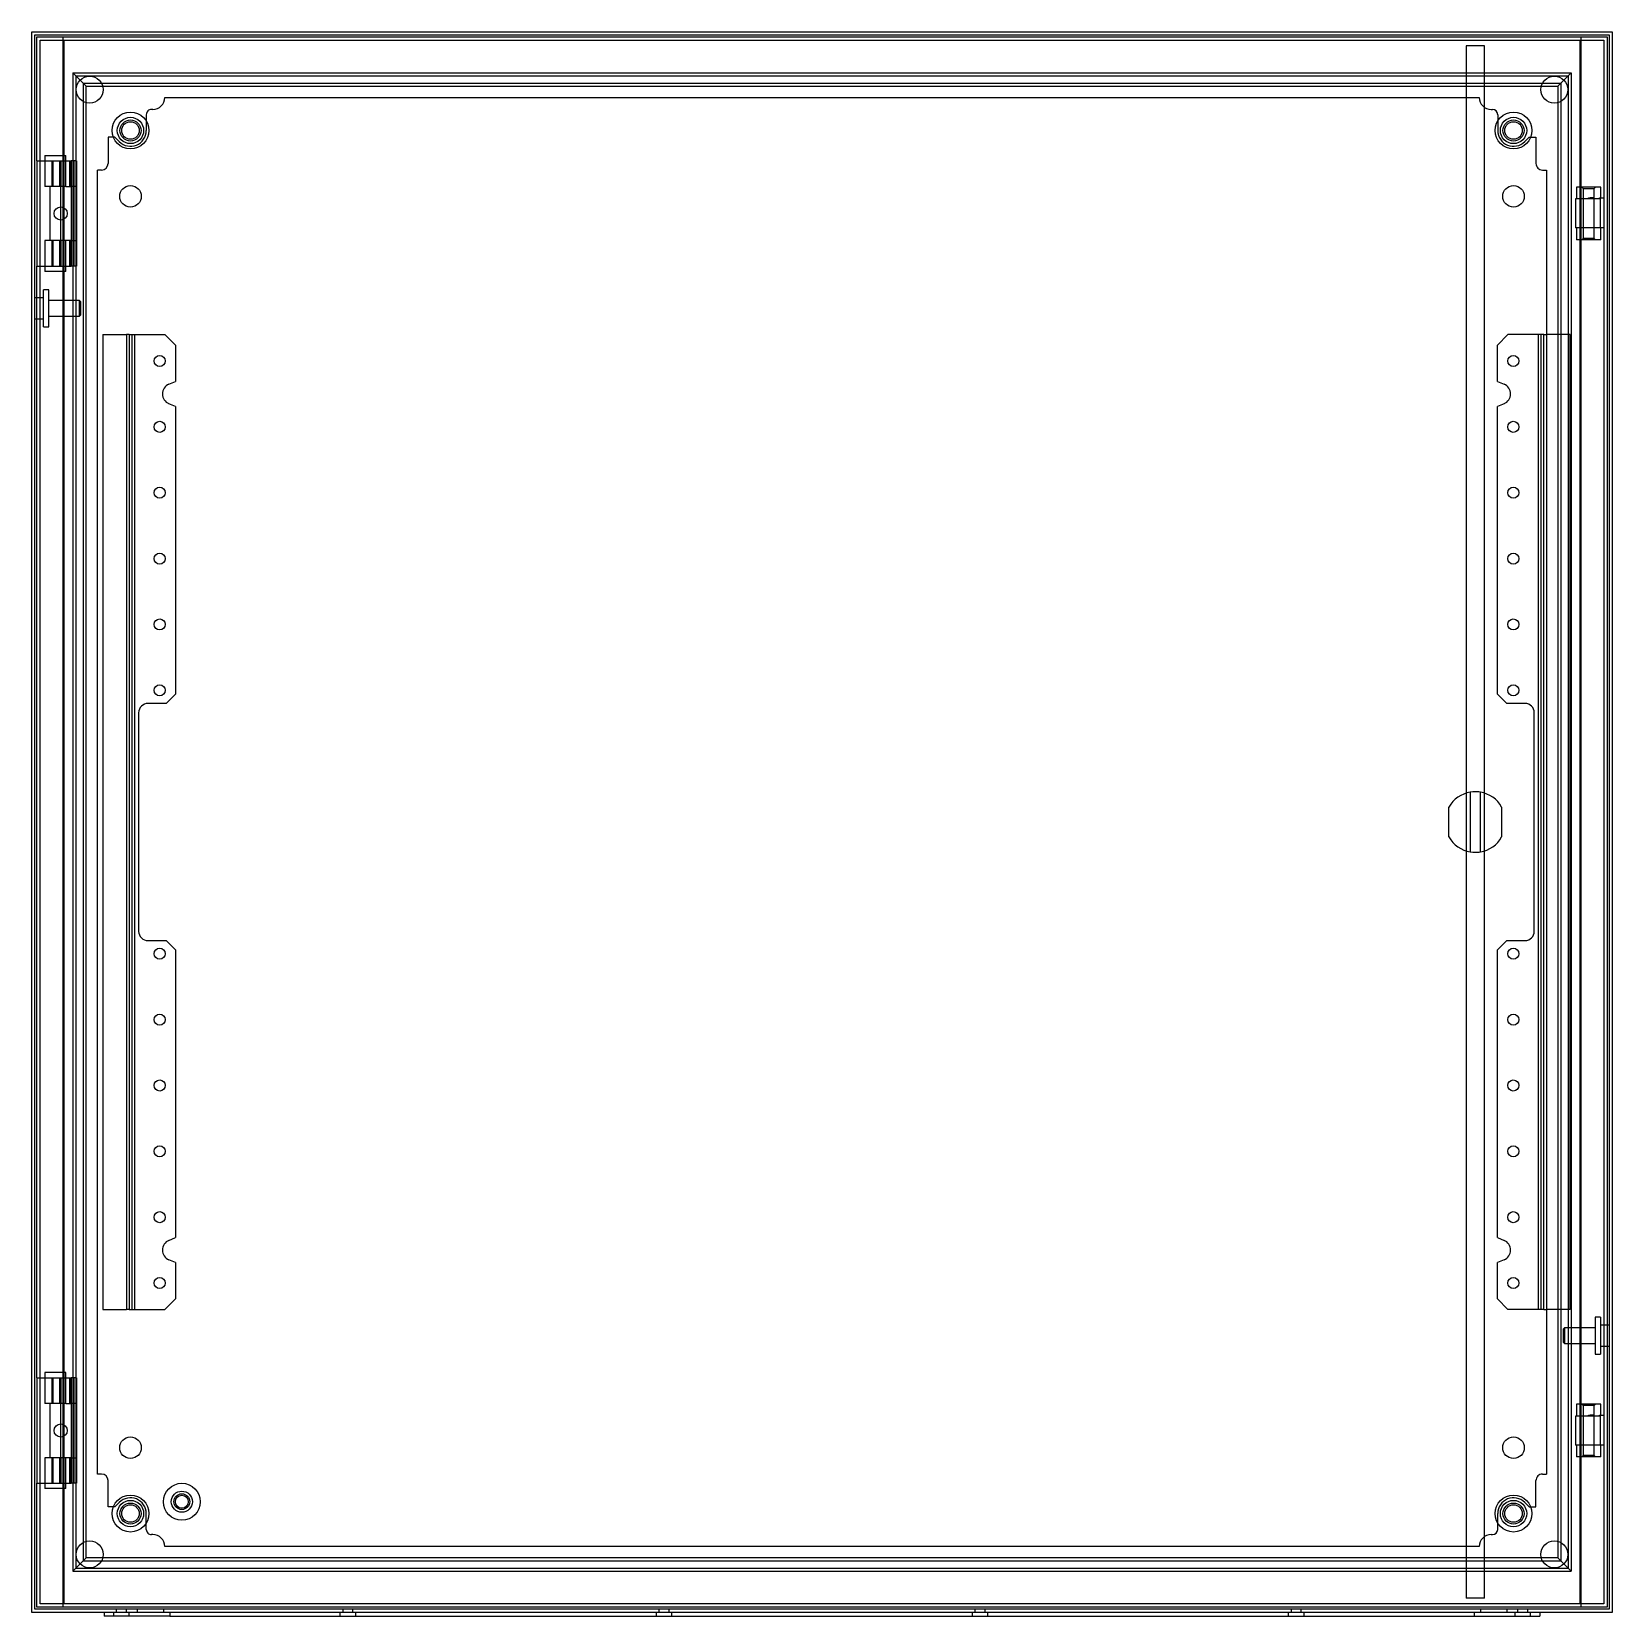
# Model space of a CAD drawing. Extents: x -600 to 0, y -602 to 0.
import ezdxf

# ---------------------------------------------------------------- set-up
doc = ezdxf.new("R2010")
doc.units = 0
doc.layers.add('HIDDEN', color=7, linetype='CONTINUOUS')
doc.layers.add('THICK', color=7, linetype='CONTINUOUS')

msp = doc.modelspace()

# ---------------------------------------------------------------- linework, layer by layer
at = {"layer": 'HIDDEN'}
for p, q in [((-598.8, -1.2), (-1.2, -1.2)), ((-598.8, -598.8), (-598.8, -1.2)), ((-598, -49), (-598, -2)), ((-598, -2), (-2, -2)), ((-596.8, -101), (-596.8, -3.2)), ((-596.8, -3.2), (-3.2, -3.2)), ((-588, -598), (-588, -2)), ((-587.62, -47), (-587.62, -3.2)), ((-48.5, -5.4), (-55.5, -5.4)), ((-55.5, -5.4), (-55.5, -20.72)), ((-48.5, -20.72), (-48.5, -5.4)), ((-12.38, -3.2), (-12.38, -59)), ((-12, -2), (-12, -598)), ((-3.2, -3.2), (-3.2, -491)), ((-2, -2), (-2, -491)), ((-1.2, -1.2), (-1.2, -598.8)), ((-584.39, -15.61), (-581.64, -18.36)), ((-584.39, -15.61), (-55.5, -15.61)), ((-584.39, -15.61), (-584.39, -49)), ((-583.21, -16.79), (-16.79, -16.79)), ((-583.21, -16.79), (-583.21, -583.21)), ((-55.5, -15.61), (-48.5, -15.61)), ((-48.5, -15.61), (-15.61, -15.61)), ((-15.61, -15.61), (-18.36, -18.36)), ((-16.79, -16.79), (-16.79, -583.21)), ((-15.61, -15.61), (-15.61, -492)), ((-581.64, -18.36), (-580.5, -19.5)), ((-580.5, -19.5), (-19.5, -19.5)), ((-580.5, -19.5), (-580.5, -580.5)), ((-580.5, -19.5), (-579.28, -20.72)), ((-573.01, -20.72), (-26.99, -20.72)), ((-55.5, -20.72), (-55.5, -579.28)), ((-48.5, -579.28), (-48.5, -20.72)), ((-19.5, -19.5), (-20.72, -20.72)), ((-18.36, -18.36), (-19.5, -19.5)), ((-19.5, -19.5), (-19.5, -580.5)), ((-579.28, -573.01), (-579.28, -26.99)), ((-554, -29.5), (-554.5, -29.5)), ((-549.5, -25), (-50.5, -25)), ((-46, -29.5), (-45.5, -29.5)), ((-20.72, -26.99), (-20.72, -573.01)), ((-556.5, -31.5), (-556.5, -33.89)), ((-556.5, -33.89), (-556.5, -37.5)), ((-43.5, -31.5), (-43.5, -33.89)), ((-43.5, -33.89), (-43.5, -37.5)), ((-571, -40), (-571, -50)), ((-569.04, -40), (-571, -40)), ((-568.49, -40), (-569.04, -40)), ((-566.74, -41.74), (-568.49, -40)), ((-33.26, -41.74), (-31.51, -40)), ((-31.51, -40), (-30.96, -40)), ((-30.96, -40), (-29, -40)), ((-29, -40), (-29, -50)), ((-595, -47), (-595, -58.7)), ((-595, -47), (-587, -47)), ((-587.62, -49), (-587.62, -47)), ((-587, -58.7), (-587, -47)), ((-598, -49), (-585, -49)), ((-598, -49), (-598, -89)), ((-592.31, -49), (-592.31, -58.7)), ((-591.98, -49), (-591.98, -58.7)), ((-589.5, -49), (-589.5, -58.7)), ((-589, -49), (-589, -58.7)), ((-587.62, -58.7), (-587.62, -49)), ((-585.65, -49), (-585.65, -58.7)), ((-585.33, -49), (-585.33, -58.7)), ((-583, -49), (-585, -49)), ((-585, -49), (-585, -89)), ((-584.39, -49), (-584.39, -58.7)), ((-584, -49), (-584, -89)), ((-583, -49), (-583, -89)), ((-575, -547.5), (-575, -52.5)), ((-573.5, -52.5), (-575, -52.5)), ((-26.5, -52.5), (-25, -52.5)), ((-25, -52.5), (-25, -547.5)), ((-587, -58.7), (-595, -58.7)), ((-593.1, -58.7), (-593.1, -79.3)), ((-588.9, -79.3), (-588.9, -58.7)), ((-587.62, -79.3), (-587.62, -58.7)), ((-587, -58.7), (-585.33, -58.7)), ((-585, -58.7), (-585.33, -58.7)), ((-584, -58.7), (-585, -58.7)), ((-584.39, -58.7), (-584.39, -79.3)), ((-583, -58.7), (-584, -58.7)), ((-4.35, -59), (-13.65, -59)), ((-13.65, -59), (-13.65, -63.5)), ((-12.38, -59), (-12.38, -63.5)), ((-11.6, -59), (-11.1, -59.5)), ((-11.1, -59.5), (-6.9, -59.5)), ((-11.1, -59.5), (-11.1, -78.5)), ((-6.9, -59.5), (-6.4, -59)), ((-6.9, -63.1), (-6.9, -59.5)), ((-4.35, -63.1), (-4.35, -59)), ((-14, -63.5), (-14, -74.5)), ((-4.42, -63.5), (-14, -63.5)), ((-12.38, -63.5), (-12.38, -74.5)), ((-9, -63.5), (-9, -63.1)), ((-9, -63.1), (-8.36, -63.1)), ((-6.9, -63.1), (-8.36, -63.1)), ((-8.36, -63.1), (-8.36, -63.5)), ((-6.9, -78.5), (-6.9, -63.5)), ((-4.8, -63.5), (-4.8, -63.1)), ((-4.8, -63.1), (-3.2, -63.1)), ((-4.42, -74.5), (-4.42, -63.5)), ((-4.42, -74.5), (-14, -74.5)), ((-13.65, -74.5), (-13.65, -79)), ((-12.38, -74.5), (-12.38, -79)), ((-3.2, -74.5), (-4.42, -74.5)), ((-4.35, -79), (-4.35, -74.5)), ((-587, -79.3), (-595, -79.3)), ((-595, -79.3), (-595, -91)), ((-592.31, -79.3), (-592.31, -89)), ((-591.98, -79.3), (-591.98, -89)), ((-589.5, -79.3), (-589.5, -89)), ((-589, -79.3), (-589, -89)), ((-587.62, -89), (-587.62, -79.3)), ((-587, -91), (-587, -79.3)), ((-585.33, -79.3), (-587, -79.3)), ((-585.65, -79.3), (-585.65, -89)), ((-585.33, -79.3), (-585.33, -89)), ((-585.33, -79.3), (-585, -79.3)), ((-585, -79.3), (-584, -79.3)), ((-584.39, -79.3), (-584.39, -89)), ((-584, -79.3), (-583, -79.3)), ((-4.35, -79), (-13.65, -79)), ((-12.38, -79), (-12.38, -492)), ((-11.1, -78.5), (-11.6, -79)), ((-6.9, -78.5), (-11.1, -78.5)), ((-6.4, -79), (-6.9, -78.5)), ((-598, -89), (-585, -89)), ((-598, -101), (-598, -89)), ((-587.62, -91), (-587.62, -89)), ((-583, -89), (-585, -89)), ((-584.39, -89), (-584.39, -102)), ((-587, -91), (-595, -91)), ((-587.62, -102), (-587.62, -91)), ((-595.5, -101), (-598.8, -101)), ((-598, -109), (-598, -101)), ((-596.8, -109), (-596.8, -101)), ((-593.5, -98), (-595.5, -98)), ((-595.5, -105), (-595.5, -98)), ((-593.5, -105), (-593.5, -98)), ((-581.84, -102), (-593.5, -102)), ((-587.62, -108), (-587.62, -102)), ((-584.39, -102), (-584.39, -108)), ((-581.3, -102.54), (-581.84, -102)), ((-581.84, -105), (-581.84, -102)), ((-595.5, -112), (-595.5, -105)), ((-593.5, -112), (-593.5, -105)), ((-593.5, -108), (-581.84, -108)), ((-587.62, -509), (-587.62, -108)), ((-584.39, -108), (-584.39, -511)), ((-581.84, -108), (-581.84, -105)), ((-581.84, -108), (-581.3, -107.46)), ((-581.3, -105), (-581.3, -102.54)), ((-581.3, -107.46), (-581.3, -105)), ((-598.8, -109), (-595.5, -109)), ((-598, -511), (-598, -109)), ((-596.8, -596.8), (-596.8, -109)), ((-595.5, -112), (-593.5, -112)), ((-573, -115), (-573, -485)), ((-573, -115), (-564, -115)), ((-564, -115), (-564, -485)), ((-563, -115), (-564, -115)), ((-563, -115), (-563, -485)), ((-563, -115), (-561, -115)), ((-562, -115), (-562, -485)), ((-561, -115), (-561, -485)), ((-561, -115), (-549.4, -115)), ((-549.4, -115), (-545.4, -119)), ((-545.4, -119), (-545.4, -132.76)), ((-43.6, -119), (-39.6, -115)), ((-43.6, -132.76), (-43.6, -119)), ((-28, -115), (-39.6, -115)), ((-28, -485), (-28, -115)), ((-26, -115), (-28, -115)), ((-27, -485), (-27, -115)), ((-26, -485), (-26, -115)), ((-26, -115), (-25, -115)), ((-20.72, -115), (-25, -115)), ((-16, -115), (-20.72, -115)), ((-16, -485), (-16, -115)), ((-547.93, -133.8), (-545.4, -132.76)), ((-43.6, -132.76), (-41.07, -133.8)), ((-545.4, -142.24), (-547.93, -141.2)), ((-545.4, -142.24), (-545.4, -251.5)), ((-41.07, -141.2), (-43.6, -142.24)), ((-43.6, -251.5), (-43.6, -142.24)), ((-545.4, -251.5), (-548.9, -255)), ((-40.1, -255), (-43.6, -251.5)), ((-559.4, -258.5), (-559.4, -341.5)), ((-548.9, -255), (-555.9, -255)), ((-33.1, -255), (-40.1, -255)), ((-29.6, -341.5), (-29.6, -258.5)), ((-53.96, -288.67), (-53.96, -311.33)), ((-53.94, -288.67), (-53.96, -288.67)), ((-52.92, -288.54), (-53.94, -288.67)), ((-51.79, -288.5), (-52.92, -288.54)), ((-50.63, -288.58), (-51.79, -288.5)), ((-50.04, -288.67), (-50.63, -288.58)), ((-50.04, -311.33), (-50.04, -288.67)), ((-62, -305.68), (-62, -294.32)), ((-42, -294.32), (-42, -305.68)), ((-53.96, -311.33), (-53.93, -311.34)), ((-53.93, -311.34), (-52.83, -311.47)), ((-52.83, -311.47), (-51.67, -311.5)), ((-51.67, -311.5), (-50.58, -311.41)), ((-50.58, -311.41), (-50.04, -311.33)), ((-555.9, -345), (-548.9, -345)), ((-548.9, -345), (-545.4, -348.5)), ((-545.4, -348.5), (-545.4, -457.76)), ((-43.6, -348.5), (-40.1, -345)), ((-43.6, -457.76), (-43.6, -348.5)), ((-40.1, -345), (-33.1, -345)), ((-547.93, -458.8), (-545.4, -457.76)), ((-43.6, -457.76), (-41.07, -458.8)), ((-545.4, -467.24), (-547.93, -466.2)), ((-545.4, -467.24), (-545.4, -481)), ((-41.07, -466.2), (-43.6, -467.24)), ((-43.6, -481), (-43.6, -467.24)), ((-545.4, -481), (-549.4, -485)), ((-39.6, -485), (-43.6, -481)), ((-573, -485), (-564, -485)), ((-563, -485), (-564, -485)), ((-563, -485), (-561, -485)), ((-561, -485), (-549.4, -485)), ((-28, -485), (-39.6, -485)), ((-26, -485), (-28, -485)), ((-26, -485), (-25, -485)), ((-20.72, -485), (-25, -485)), ((-16, -485), (-20.72, -485)), ((-18.16, -492), (-18.7, -492.54)), ((-18.7, -492.54), (-18.7, -497.46)), ((-18.16, -492), (-18.16, -498)), ((-6.5, -492), (-18.16, -492)), ((-15.61, -492), (-15.61, -498)), ((-12.38, -492), (-12.38, -498)), ((-6.5, -488), (-6.5, -502)), ((-4.5, -488), (-6.5, -488)), ((-4.5, -488), (-4.5, -502)), ((-1.2, -491), (-4.5, -491)), ((-3.2, -491), (-3.2, -499)), ((-2, -491), (-2, -499)), ((-18.7, -497.46), (-18.16, -498)), ((-18.16, -498), (-6.5, -498)), ((-15.61, -498), (-15.61, -584.39)), ((-12.38, -498), (-12.38, -521)), ((-4.5, -499), (-1.2, -499)), ((-3.2, -499), (-3.2, -596.8)), ((-2, -499), (-2, -598)), ((-6.5, -502), (-4.5, -502)), ((-598, -511), (-585, -511)), ((-598, -511), (-598, -551)), ((-595, -509), (-595, -520.7)), ((-587, -509), (-595, -509)), ((-592.31, -511), (-592.31, -520.7)), ((-591.98, -511), (-591.98, -520.7)), ((-589.5, -511), (-589.5, -520.7)), ((-589, -511), (-589, -520.7)), ((-587.62, -511), (-587.62, -509)), ((-587.62, -520.7), (-587.62, -511)), ((-587, -520.7), (-587, -509)), ((-585.65, -511), (-585.65, -520.7)), ((-585.33, -511), (-585.33, -520.7)), ((-583, -511), (-585, -511)), ((-585, -511), (-585, -551)), ((-584.39, -511), (-584.39, -520.7)), ((-584, -511), (-584, -551)), ((-583, -511), (-583, -551)), ((-587, -520.7), (-595, -520.7)), ((-593.1, -520.7), (-593.1, -541.3)), ((-588.9, -541.3), (-588.9, -520.7)), ((-587.62, -541.3), (-587.62, -520.7)), ((-587, -520.7), (-585.33, -520.7)), ((-585, -520.7), (-585.33, -520.7)), ((-584, -520.7), (-585, -520.7)), ((-584.39, -520.7), (-584.39, -541.3)), ((-583, -520.7), (-584, -520.7)), ((-4.35, -521), (-13.65, -521)), ((-13.65, -521), (-13.65, -525.5)), ((-12.38, -521), (-12.38, -525.5)), ((-11.6, -521), (-11.1, -521.5)), ((-6.9, -521.5), (-11.1, -521.5)), ((-11.1, -521.5), (-11.1, -540.5)), ((-6.9, -521.5), (-6.4, -521)), ((-6.9, -525.1), (-6.9, -521.5)), ((-4.35, -525.1), (-4.35, -521)), ((-14, -525.5), (-14, -536.5)), ((-4.42, -525.5), (-14, -525.5)), ((-12.38, -525.5), (-12.38, -536.5)), ((-9, -525.1), (-8.36, -525.1)), ((-9, -525.5), (-9, -525.1)), ((-6.9, -525.1), (-8.36, -525.1)), ((-8.36, -525.1), (-8.36, -525.5)), ((-6.9, -540.5), (-6.9, -525.5)), ((-4.8, -525.5), (-4.8, -525.1)), ((-4.8, -525.1), (-3.2, -525.1)), ((-4.42, -536.5), (-4.42, -525.5)), ((-587, -541.3), (-595, -541.3)), ((-595, -541.3), (-595, -553)), ((-592.31, -541.3), (-592.31, -551)), ((-591.98, -541.3), (-591.98, -551)), ((-589.5, -541.3), (-589.5, -551)), ((-589, -541.3), (-589, -551)), ((-587.62, -551), (-587.62, -541.3)), ((-587, -553), (-587, -541.3)), ((-585.33, -541.3), (-587, -541.3)), ((-585.65, -541.3), (-585.65, -551)), ((-585.33, -541.3), (-585.33, -551)), ((-585.33, -541.3), (-585, -541.3)), ((-585, -541.3), (-584, -541.3)), ((-584.39, -541.3), (-584.39, -551)), ((-584, -541.3), (-583, -541.3)), ((-4.42, -536.5), (-14, -536.5)), ((-13.65, -536.5), (-13.65, -541)), ((-4.35, -541), (-13.65, -541)), ((-12.38, -536.5), (-12.38, -541)), ((-12.38, -541), (-12.38, -596.8)), ((-11.1, -540.5), (-11.6, -541)), ((-6.9, -540.5), (-11.1, -540.5)), ((-6.4, -541), (-6.9, -540.5)), ((-3.2, -536.5), (-4.42, -536.5)), ((-4.35, -541), (-4.35, -536.5)), ((-598, -551), (-585, -551)), ((-598, -598), (-598, -551)), ((-587, -553), (-595, -553)), ((-587.62, -553), (-587.62, -551)), ((-587.62, -596.8), (-587.62, -553)), ((-583, -551), (-585, -551)), ((-584.39, -551), (-584.39, -584.39)), ((-573.5, -547.5), (-575, -547.5)), ((-571, -560), (-571, -550)), ((-29, -560), (-29, -550)), ((-26.5, -547.5), (-25, -547.5)), ((-566.74, -558.26), (-568.49, -560)), ((-33.26, -558.26), (-31.51, -560)), ((-569.04, -560), (-571, -560)), ((-568.49, -560), (-569.04, -560)), ((-556.5, -566.11), (-556.5, -562.5)), ((-43.5, -566.11), (-43.5, -562.5)), ((-31.51, -560), (-30.96, -560)), ((-30.96, -560), (-29, -560)), ((-556.5, -568.5), (-556.5, -566.11)), ((-554, -570.5), (-554.5, -570.5)), ((-46, -570.5), (-45.5, -570.5)), ((-43.5, -568.5), (-43.5, -566.11)), ((-50.5, -575), (-549.5, -575)), ((-584.39, -584.39), (-581.64, -581.64)), ((-583.21, -583.21), (-16.79, -583.21)), ((-581.64, -581.64), (-580.5, -580.5)), ((-580.5, -580.5), (-579.28, -579.28)), ((-580.5, -580.5), (-19.5, -580.5)), ((-26.99, -579.28), (-573.01, -579.28)), ((-55.5, -579.28), (-55.5, -594.6)), ((-48.5, -594.6), (-48.5, -579.28)), ((-19.5, -580.5), (-20.72, -579.28)), ((-18.36, -581.64), (-19.5, -580.5)), ((-15.61, -584.39), (-18.36, -581.64)), ((-584.39, -584.39), (-55.5, -584.39)), ((-55.5, -584.39), (-48.5, -584.39)), ((-48.5, -584.39), (-15.61, -584.39)), ((-48.5, -594.6), (-55.5, -594.6)), ((-1.2, -598.8), (-598.8, -598.8)), ((-2, -598), (-598, -598)), ((-3.2, -596.8), (-596.8, -596.8)), ((-569, -600), (-569, -601.5)), ((-567.95, -598.8), (-567.95, -600)), ((-564.05, -600), (-564.05, -598.8)), ((-563, -601.5), (-563, -600)), ((-560, -598.8), (-560, -600)), ((-550, -598.8), (-550, -600)), ((-483, -600), (-483, -601.5)), ((-481.95, -598.8), (-481.95, -600)), ((-478.05, -600), (-478.05, -598.8)), ((-477, -601.5), (-477, -600)), ((-363, -600), (-363, -601.5)), ((-361.95, -598.8), (-361.95, -600)), ((-358.05, -600), (-358.05, -598.8)), ((-357, -601.5), (-357, -600)), ((-243, -600), (-243, -601.5)), ((-241.95, -598.8), (-241.95, -600)), ((-238.05, -600), (-238.05, -598.8)), ((-237, -601.5), (-237, -600)), ((-123, -600), (-123, -601.5)), ((-121.95, -598.8), (-121.95, -600)), ((-118.05, -600), (-118.05, -598.8)), ((-117, -601.5), (-117, -600)), ((-50, -598.8), (-50, -600)), ((-40, -598.8), (-40, -600)), ((-37, -600), (-37, -601.5)), ((-35.95, -598.8), (-35.95, -600)), ((-32.05, -600), (-32.05, -598.8)), ((-31, -601.5), (-31, -600))]:
    msp.add_line(p, q, dxfattribs=at)
for centre, radius in [((-562.5, -37.5), 7), ((-562.5, -37.5), 5), ((-562.5, -37.5), 4), ((-562.5, -37.5), 3.32), ((-37.5, -37.5), 7), ((-37.5, -37.5), 5), ((-37.5, -37.5), 4), ((-37.5, -37.5), 3.32), ((-562.5, -62.5), 4.1), ((-37.5, -62.5), 4.1), ((-589, -69), 2.5), ((-551.4, -125), 2.1), ((-37.6, -125), 2.1), ((-551.4, -150), 2.1), ((-37.6, -150), 2.1), ((-551.4, -175), 2.1), ((-37.6, -175), 2.1), ((-551.4, -200), 2.1), ((-37.6, -200), 2.1), ((-551.4, -225), 2.1), ((-37.6, -225), 2.1), ((-551.4, -250), 2.1), ((-37.6, -250), 2.1), ((-551.4, -350), 2.1), ((-37.6, -350), 2.1), ((-551.4, -375), 2.1), ((-37.6, -375), 2.1), ((-551.4, -400), 2.1), ((-37.6, -400), 2.1), ((-551.4, -425), 2.1), ((-37.6, -425), 2.1), ((-551.4, -450), 2.1), ((-37.6, -450), 2.1), ((-551.4, -475), 2.1), ((-37.6, -475), 2.1), ((-589, -531), 2.5), ((-562.5, -537.5), 4.1), ((-37.5, -537.5), 4.1), ((-543, -558), 7), ((-562.5, -562.5), 7), ((-562.5, -562.5), 5), ((-562.5, -562.5), 4), ((-562.5, -562.5), 3.32), ((-543, -558), 4), ((-543, -558), 3), ((-543, -558), 2.46), ((-37.5, -562.5), 7), ((-37.5, -562.5), 5), ((-37.5, -562.5), 4), ((-37.5, -562.5), 3.32)]:
    msp.add_circle(centre, radius, dxfattribs=at)
for centre, radius, start, end in [((-554.5, -31.5), 2, 89.99998, 180.00002), ((-554, -25), 4.5, 270.00002, 0), ((-46, -25), 4.5, 180.00002, 270.00002), ((-45.5, -31.5), 2, 0, 89.99998), ((-562.5, -37.5), 6, 225.00003, 0), ((-37.5, -37.5), 6, 180.00002, 315.00001), ((-573.5, -50), 2.5, 270.00002, 0), ((-26.5, -50), 2.5, 180.00002, 270.00002), ((-546.4, -137.5), 4, 112.49998, 247.50002), ((-42.6, -137.5), 4, 292.50001, 67.49999), ((-555.9, -258.5), 3.5, 89.99998, 180.00002), ((-33.1, -258.5), 3.5, 0, 89.99998), ((-52, -300), 11.5, 99.81102, 150.40818), ((-52, -300), 11.5, 80.18894, 99.81102), ((-52, -300), 11.5, 29.59184, 80.18894), ((-52, -300), 11.5, 209.59182, 260.18898), ((-52, -300), 11.5, 279.81106, 330.40816), ((-52, -300), 11.5, 260.18898, 279.81106), ((-555.9, -341.5), 3.5, 180.00002, 270.00002), ((-33.1, -341.5), 3.5, 270.00002, 0), ((-546.4, -462.5), 4, 112.49998, 247.50002), ((-42.6, -462.5), 4, 292.50001, 67.49999), ((-573.5, -550), 2.5, 0, 89.99998), ((-26.5, -550), 2.5, 89.99998, 180.00002), ((-562.5, -562.5), 6, 0, 134.99997), ((-37.5, -562.5), 6, 44.99999, 180.00002), ((-554.5, -568.5), 2, 180.00002, 270.00002), ((-554, -575), 4.5, 0, 89.99998), ((-46, -575), 4.5, 89.99998, 180.00002), ((-45.5, -568.5), 2, 270.00002, 0)]:
    msp.add_arc(centre, radius, start, end, dxfattribs=at)
at = {"layer": 'THICK'}
for p, q in [((-600, 0), (0, 0)), ((-600, -600), (-600, 0)), ((0, 0), (0, -600)), ((-579.28, -26.99), (-579.28, -20.72)), ((-579.28, -20.72), (-573.01, -20.72)), ((-26.99, -20.72), (-20.72, -20.72)), ((-20.72, -20.72), (-20.72, -26.99)), ((-579.28, -579.28), (-579.28, -573.01)), ((-20.72, -573.01), (-20.72, -579.28)), ((-573.01, -579.28), (-579.28, -579.28)), ((-20.72, -579.28), (-26.99, -579.28)), ((0, -600), (-600, -600)), ((-572.5, -600), (-572.5, -601.5)), ((-547.5, -601.5), (-572.5, -601.5)), ((-547.5, -600), (-547.5, -601.5)), ((-547.5, -601.5), (-52.5, -601.5)), ((-52.5, -600), (-52.5, -601.5)), ((-52.5, -601.5), (-27.5, -601.5)), ((-27.5, -600), (-27.5, -601.5))]:
    msp.add_line(p, q, dxfattribs=at)
for centre in [(-578, -22), (-22, -22), (-578, -578), (-22, -578)]:
    msp.add_circle(centre, 5.15, dxfattribs=at)

doc.saveas('drawing.dxf')
